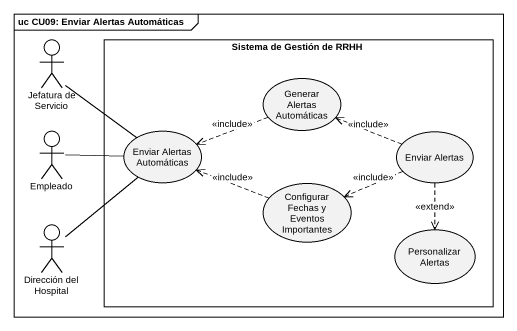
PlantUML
@startuml
mainframe uc CU09: Enviar Alertas Automáticas
actor "Jefatura de Servicio" as Jefatura_de_Servicio
rectangle "Sistema de Gestión de RRHH" as Sistema_de_Gestión_de_RRHH {
  usecase "Generar Alertas Automáticas" as Generar_Alertas_Automáticas
  usecase "Enviar Alertas Automáticas" as Enviar_Alertas_Automáticas
  usecase "Enviar Alertas" as Enviar_Alertas
  usecase "Configurar Fechas y Eventos Importantes" as Configurar_Fechas_y_Eventos
  usecase "Personalizar Alertas" as Personalizar_Alertas
}
actor Empleado
actor "Dirección del Hospital" as Dirección_del_Hospital
Jefatura_de_Servicio -- Enviar_Alertas_Automáticas
Generar_Alertas_Automáticas .left.> Enviar_Alertas_Automáticas : <<include>>
Empleado -right- Enviar_Alertas_Automáticas
Enviar_Alertas .left.> Generar_Alertas_Automáticas : <<include>>
Enviar_Alertas .left.> Configurar_Fechas_y_Eventos : <<include>>
Enviar_Alertas ..> Personalizar_Alertas : <<extend>>
Configurar_Fechas_y_Eventos .left.> Enviar_Alertas_Automáticas : <<include>>
Dirección_del_Hospital -up- Enviar_Alertas_Automáticas
@enduml
